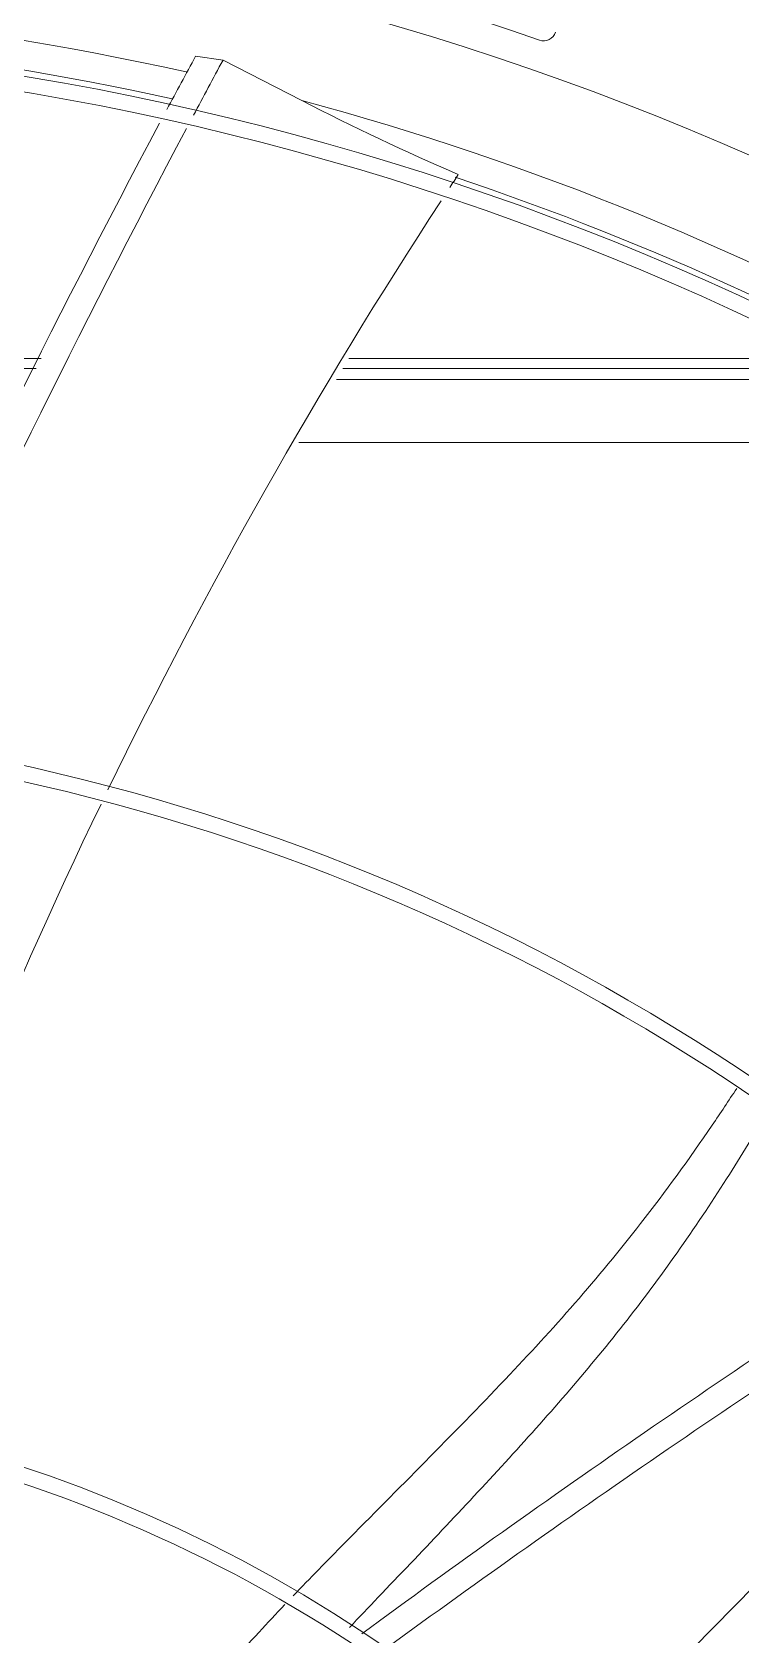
# Model space of a CAD drawing. Header units: millimetres. Extents: x 113490 to 142599, y -20467 to 115.
# Drawn here: x 123035.2 to 123150.5, y -10092.3 to -9831.9 of the extents above; entities that cross this region are included whole.
import ezdxf

# ---------------------------------------------------------------- set-up
doc = ezdxf.new("R2010")
doc.units = ezdxf.units.MM
doc.layers.add('DV3_0', color=7, linetype='Continuous')

msp = doc.modelspace()

# ---------------------------------------------------------------- linework, layer by layer
at = {"layer": 'DV3_0', "color": 7, "linetype": 'Continuous', "lineweight": 15}
for p, q in [((123066.28, -9836.5), (123061.82, -9835.84)), ((123079.08, -9843.06), (123066.28, -9836.5)), ((122888.32, -9886.59), (123035.89, -9886.59)), ((123085.76, -9886.59), (123168.37, -9886.59)), ((123078.62, -9898.59), (123181, -9898.59)), ((123273.36, -9961.9), (123120.62, -10116.79))]:
    msp.add_line(p, q, dxfattribs=at)
at = {"layer": 'DV3_0', "color": 7, "linetype": 'Continuous', "lineweight": 20}
for p, q in [((122877.84, -9884.99), (123036.71, -9884.99)), ((123086.71, -9884.99), (123165.26, -9884.99)), ((123171.8, -9888.39), (123084.69, -9888.39))]:
    msp.add_line(p, q, dxfattribs=at)
at = {"layer": 'DV3_0', "color": 7, "linetype": 'Continuous', "lineweight": 15}
for centre, radius, start, end in [((122959.24, -10288.99), 551.5, 15.4775, 74.5225), ((122959.24, -10288.99), 482.5, 70.825, 107.1317), ((122959.24, -10288.99), 477.5, 46.9802, 133.0198), ((122959.24, -10288.99), 456, 45.9967, 135.345), ((122959.24, -10288.99), 457, 77.5175, 104.2543), ((123118.37, -9831.37), 2, 250.825, 343.25), ((122959.24, -10288.99), 453.5, 45.9921, 90), ((124680.83, -10712.04), 1840.9, 151.57802, 151.88534), ((124758.01, -10747.41), 1921.39, 151.69991, 152.00241), ((123266.03, -9481.05), 407.44, 242.6881, 246.6449), ((124680.83, -10712.04), 1840.9, 151.96336, 155.42218), ((124758.01, -10747.41), 1921.39, 152.07515, 155.37903), ((123832.24, -10335.96), 872.25, 146.54442, 146.70969), ((122959.24, -10288.99), 457, 46.1533, 71.5308), ((123832.24, -10335.96), 872.25, 146.87909, 154.10499), ((122959.24, -10288.99), 346, 46.4603, 135.3186), ((122959.24, -10288.99), 343.5, 46.1768, 90), ((123832.24, -10335.96), 872.25, 154.27465, 161.43083), ((124178.82, -11575.64), 1840.9, 122.79433, 126.30553), ((124224.63, -11647.12), 1921.39, 122.74609, 126.08801), ((122959.24, -10288.99), 236, 46.5586, 135.2674), ((122959.24, -10288.99), 233.5, 46.5418, 90), ((123668.25, -10800.46), 872.22, 121.56134, 127.88902)]:
    msp.add_arc(centre, radius, start, end, dxfattribs=at)
at = {"layer": 'DV3_0', "color": 7, "linetype": 'Continuous', "lineweight": 20}
for start, end in [(77.3584, 107.6844), (46.1456, 74.9574)]:
    msp.add_arc((122959.24, -10288.99), 461.75, start, end, dxfattribs=at)
at = {"layer": 'DV3_0', "color": 7, "linetype": 'Continuous', "lineweight": 15}
for points, knots in [([(123149.76, -10003.53), (123148.46, -10005.53), (123143.43, -10013.07), (123134.92, -10024.81), (123123.56, -10038.52), (123111.77, -10051.31), (123099.13, -10064.2), (123087.64, -10075.73), (123080.42, -10083.1), (123077.7, -10085.94)], [0.2462901, 0.2462901, 0.2462901, 0.2462901, 0.286371, 0.3982657, 0.4930433, 0.5876827, 0.6932241, 0.798583, 0.8652718, 0.8652718, 0.8652718, 0.8652718]), ([(123086.82, -10091.1), (123088.38, -10089.46), (123089.94, -10087.82), (123098.48, -10078.86), (123105.42, -10071.62), (123118.86, -10056.94), (123125.35, -10049.53), (123137.41, -10034.22), (123142.95, -10026.32), (123150.51, -10014.5), (123152.82, -10010.73), (123155.07, -10006.93)], [0.0971663, 0.0971663, 0.0971663, 0.0971663, 0.125, 0.125, 0.25, 0.25, 0.375, 0.375, 0.5, 0.5, 0.557529, 0.557529, 0.557529, 0.557529]), ([(123076.32, -10087.38), (123074.9, -10088.88), (123069.98, -10094.11), (123065.49, -10099.19), (123061.69, -10103.49)], [0.8765408, 0.8765408, 0.8765408, 0.8765408, 0.9116272, 1, 1, 1, 1])]:
    msp.add_open_spline(points, degree=3, knots=knots, dxfattribs=at)

doc.saveas('drawing.dxf')
